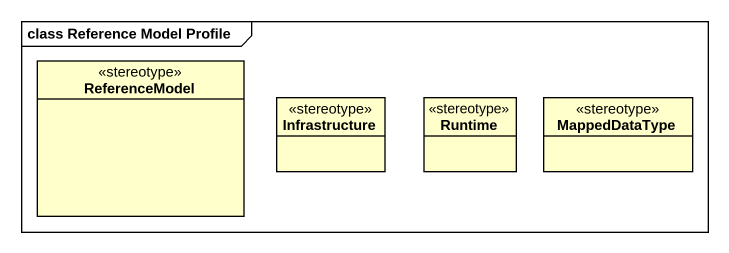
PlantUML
@startuml
mainframe class Reference Model Profile
hide circle
hide empty members
class ReferenceModel <<stereotype>>
class Infrastructure <<stereotype>>
class Runtime <<stereotype>>
class MappedDataType <<stereotype>>
@enduml
